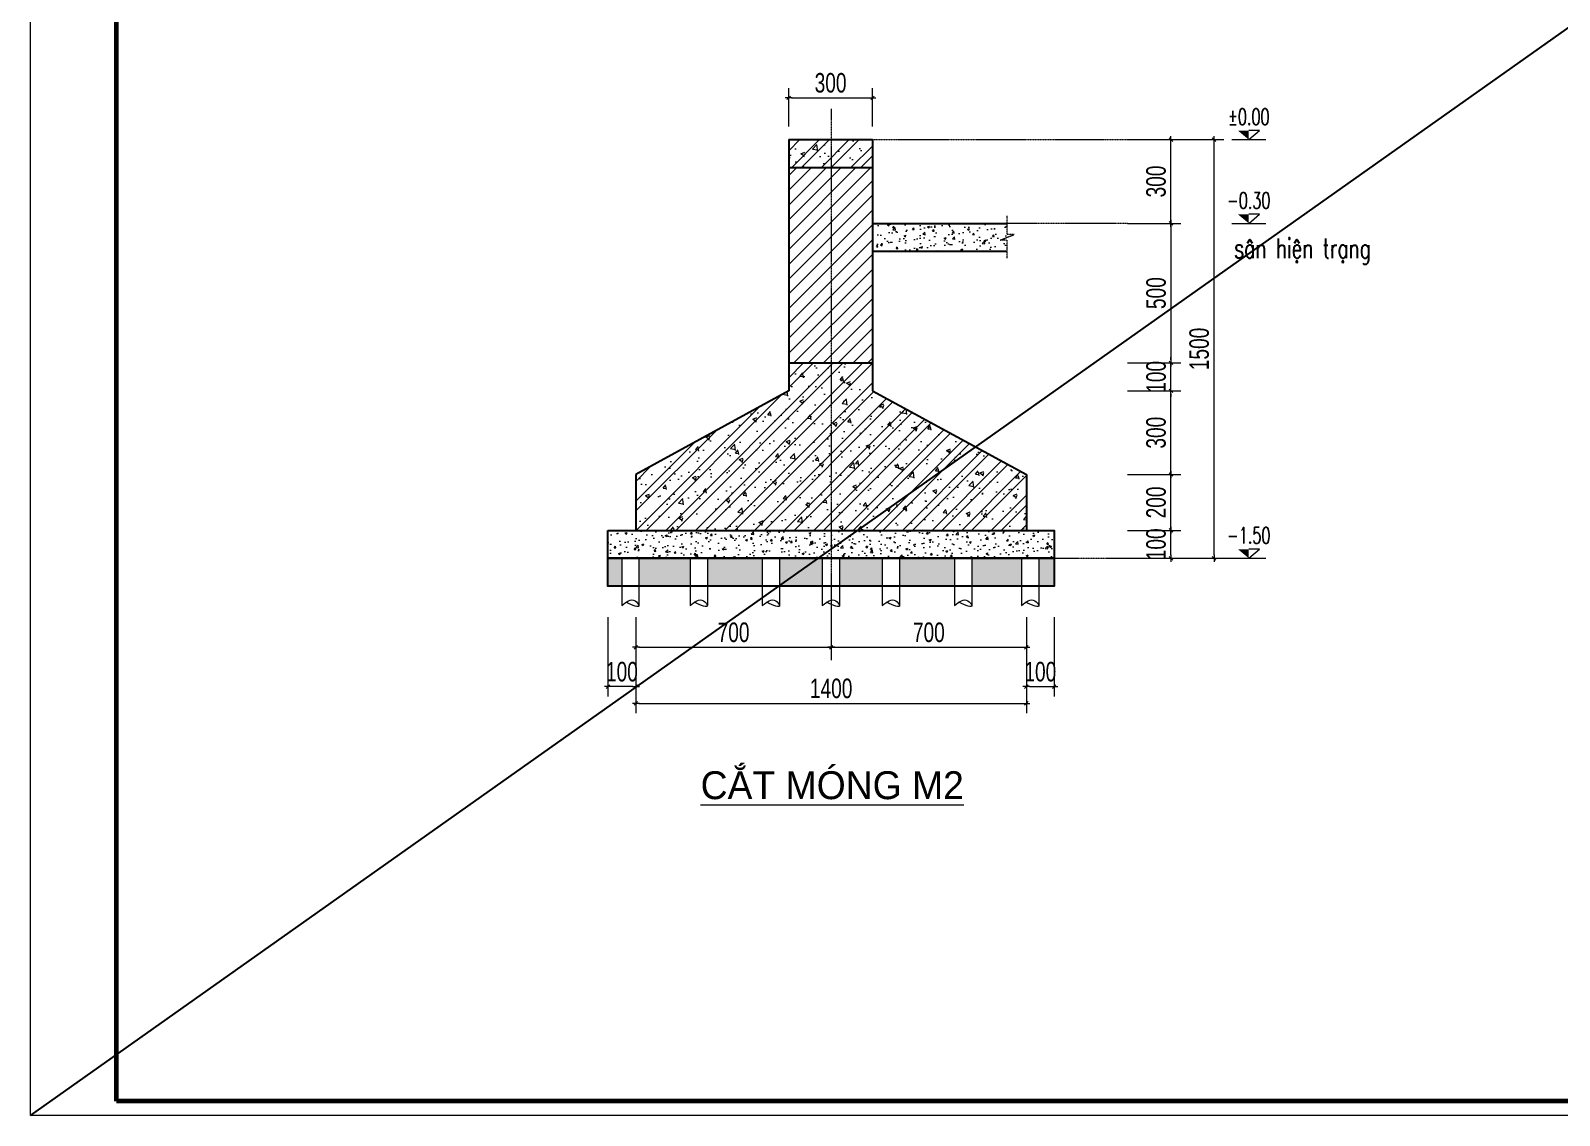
# Model space of a CAD drawing. Header units: millimetres. Extents: x 5243337 to 5938936, y 490824 to 785930.
# Drawn here: x 5785782 to 5791262, y 543289 to 547176 of the extents above; entities that cross this region are included whole.
import ezdxf
from ezdxf.enums import TextEntityAlignment as Align

# ---------------------------------------------------------------- set-up
doc = ezdxf.new("R2010")
doc.units = ezdxf.units.MM
doc.header["$MEASUREMENT"] = 0
doc.header["$PDMODE"] = 32
doc.linetypes.add('CENTER', pattern=[2, 1.25, -0.25, 0.25, -0.25])
doc.linetypes.add('HIDDEN', pattern=[0.375, 0.25, -0.125])
doc.layers.get('0').update_dxf_attribs({"lineweight": 0})
doc.layers.get('Defpoints').update_dxf_attribs({"lineweight": 0})
for name, color, linetype, lineweight in [('8- Dim', 8, 'Continuous', 9), ('dim', 144, 'Continuous', 13), ('hatch', 251, 'Continuous', 5), ('Khungten_LCDI', 7, 'Continuous', 25), ('LC Dim', 8, 'Continuous', 18), ('LC Net thay', 7, 'Continuous', 25), ('LC Text1', 3, 'Continuous', 20), ('MANH', 35, 'HIDDEN', 5), ('noithat', 125, 'Continuous', 9), ('text', 1, 'Continuous', 20), ('truc', 76, 'CENTER', 9)]:
    doc.layers.add(name, color=color, linetype=linetype, lineweight=lineweight)
doc.layers.add('KCS_Plotter', color=11, linetype='Continuous', plot=False)
doc.styles.add('Khungten', font='VHAVAN.TTF', dxfattribs={"width": 0.9, "height": 5000})
doc.styles.add('LC 3', font='vnsimli.shx', dxfattribs={"width": 0.75})
doc.styles.add('ROMANS', font='vnsimli.shx', dxfattribs={"width": 0.6})
doc.styles.add('TBV', font='VHHELS.TTF', dxfattribs={"width": 0.9, "oblique": 20, "height": 320})
doc.styles.add('Title', font='VHBLACK.TTF')
doc.styles.add('TXTDIM', font='VNARIAL.TTF', dxfattribs={"width": 0.7})
doc.dimstyles.new('DIM35', dxfattribs={"dimscale": 35, "dimtxt": 2, "dimasz": 0.3, "dimexe": 1, "dimexo": 0, "dimgap": 0.5, "dimtad": 1, "dimdec": 0, "dimzin": 12, "dimdsep": 46, "dimtxsty": 'TXTDIM', "dimblk": 'SLASH', "dimcen": 1.5, "dimclrd": 256, "dimclre": 256, "dimclrt": 1, "dimadec": 0, "dimazin": 0, "dimtfac": 1, "dimtdec": 0, "dimtix": 1, "dimtmove": 0, "dimatfit": 3, "dimldrblk": 'DOT', "dimfxl": 2, "dimtolj": 1, "dimtzin": 0, "dimlwd": 9, "dimlwe": 9, "dimarcsym": 1})
pattern_1 = [(49.99999999999999, (284219.7847395837, 41604.69750066753), (143.4520365201507, -12.55042699651902), [15, -165]), (355, (284219.7847395837, 41604.69750066753), (-27.7502667226, 150.4384267400024), [12, -132]), (100.4514, (284231.7390755834, 41603.65163266752), (115.7018763428043, 137.8879084121907), [12.748038, -140.2284224]), (46.18420000000001, (284219.7847395837, 41644.69750066753), (213.4482097251289, -33.10380286580362), [22.5, -247.5]), (96.6356, (284237.5720885834, 41641.93883926747), (186.9325411097407, 194.8235741800883), [19.1220576, -210.3426]), (351.1842, (284219.7847395837, 41644.69750066753), (186.9323890267254, 194.8237201850649), [18, -198]), (21, (284239.7847395837, 41634.69750066753), (119.3814104236923, -80.52377813306776), [15, -165]), (326.0000000000001, (284239.7847395837, 41634.69750066753), (48.66306638431634, 145.0300090093706), [12, -132]), (71.4514, (284249.7331861835, 41627.98717946745), (168.044525716298, 64.50609934199048), [12.748038, -140.2284224]), (37.50000000000001, (284219.7847395837, 41604.69750066753), (2.431971063458134, 66.5787707662623), [0, -130.4, 0, -134, 0, -132.5]), (7.499999999999999, (284219.7847395837, 41604.69750066753), (52.61390748842972, 78.88234237647205), [0, -76.39999999999999, 0, -127.4, 0, -50.5]), (327.5, (284175.1847395841, 41604.69750066753), (106.7644872344818, -4.510974346875951), [0, -50, 0, -156, 0, -207]), (317.5, (284155.1847395841, 41604.69750066753), (116.6372338684772, 20.02099646646354), [0, -65, 0, -103.6, 0, -147]), (45, (284219.7847395837, 41604.69750066753), (-53.03300858899107, 53.03300858899107), []), (45, (284255.1400785837, 41604.69750066753), (-53.03300858899107, 53.03300858899107), [])]

# ---------------------------------------------------------------- blocks, each defined once
blk = doc.blocks.new('SLASH')
at = {"layer": 'dim', "color": 16, "linetype": 'Continuous'}
for p, q in [((-1.2, 0), (1.2, 0)), ((-0.6, -0.6), (0.6, 0.6))]:
    blk.add_line(p, q, dxfattribs=at)
blk = doc.blocks.new('*D682')
at = {"layer": 'Defpoints', "color": 0, "transparency": 16777216}
for p in [(5788651.514548914, 545074.6512487426), (5789351.200915617, 545074.6512487426), (5789351.200915617, 544966.4800260388)]:
    blk.add_point(p, dxfattribs=at)
at = {"layer": 'dim', "lineweight": 9, "transparency": 16777216}
for p, q in [((5788651.514548914, 545074.6512487426), (5788651.514548914, 544931.4800260388)), ((5789351.200915617, 545074.6512487426), (5789351.200915617, 544931.4800260388)), ((5788662.014548914, 544966.4800260388), (5789340.700915617, 544966.4800260388))]:
    blk.add_line(p, q, dxfattribs=at)
at = {"layer": 'dim', "lineweight": 9, "transparency": 16777216, "xscale": 10.5, "yscale": 10.5, "zscale": 10.5, "rotation": 180}
blk.add_blockref('SLASH', (5788651.514548914, 544966.4800260388), dxfattribs=at)
at = {"layer": 'dim', "lineweight": 9, "transparency": 16777216, "xscale": 10.5, "yscale": 10.5, "zscale": 10.5}
blk.add_blockref('SLASH', (5789351.200915617, 544966.4800260388), dxfattribs=at)
at = {"layer": 'dim', "color": 1, "transparency": 16777216, "insert": (5789001.357732265, 545019.6962606909), "char_height": 70, "attachment_point": 5, "style": 'TXTDIM'}
blk.add_mtext('\\A1;700', dxfattribs=at)
blk = doc.blocks.new('_Dot')
at = {"color": 0, "linetype": 'ByBlock', "lineweight": -2}
blk.add_line((-0.5, 0), (-1, 0), dxfattribs=at)
at = {"color": 0, "linetype": 'ByBlock', "const_width": 0.5}
blk.add_lwpolyline([(-0.25, 0, 1), (0.25, 0, 1)], format="xyb", close=True, dxfattribs=at)
blk = doc.blocks.new('*D683')
at = {"layer": 'Defpoints', "color": 0, "transparency": 16777216}
for p in [(5787951.200915617, 545074.6512487426), (5788651.514548914, 545074.6512487426), (5788651.514548914, 544966.4800260388)]:
    blk.add_point(p, dxfattribs=at)
at = {"layer": 'dim', "lineweight": 9, "transparency": 16777216}
for p, q in [((5787951.200915617, 545074.6512487426), (5787951.200915617, 544931.4800260388)), ((5788651.514548914, 545074.6512487426), (5788651.514548914, 544931.4800260388)), ((5787961.700915617, 544966.4800260388), (5788641.014548914, 544966.4800260388))]:
    blk.add_line(p, q, dxfattribs=at)
at = {"layer": 'dim', "lineweight": 9, "transparency": 16777216, "xscale": 10.5, "yscale": 10.5, "zscale": 10.5, "rotation": 180}
blk.add_blockref('SLASH', (5787951.200915617, 544966.4800260388), dxfattribs=at)
at = {"layer": 'dim', "lineweight": 9, "transparency": 16777216, "xscale": 10.5, "yscale": 10.5, "zscale": 10.5}
blk.add_blockref('SLASH', (5788651.514548914, 544966.4800260388), dxfattribs=at)
at = {"layer": 'dim', "color": 1, "transparency": 16777216, "insert": (5788301.357732265, 545019.6962606909), "char_height": 70, "attachment_point": 5, "style": 'TXTDIM'}
blk.add_mtext('\\A1;700', dxfattribs=at)
blk = doc.blocks.new('*D684')
at = {"layer": 'Defpoints', "color": 0, "transparency": 16777216}
for p in [(5788799.200915617, 546935.4013065761), (5788499.200915617, 546832.771869109), (5788799.200915617, 546832.771869109)]:
    blk.add_point(p, dxfattribs=at)
at = {"layer": 'dim', "lineweight": 9, "transparency": 16777216}
for p, q in [((5788499.200915617, 546832.771869109), (5788499.200915617, 546970.4013065761)), ((5788509.700915617, 546935.4013065761), (5788788.700915617, 546935.4013065761)), ((5788799.200915617, 546832.771869109), (5788799.200915617, 546970.4013065761))]:
    blk.add_line(p, q, dxfattribs=at)
at = {"layer": 'dim', "lineweight": 9, "transparency": 16777216, "xscale": 10.5, "yscale": 10.5, "zscale": 10.5, "rotation": 180}
blk.add_blockref('SLASH', (5788499.200915617, 546935.4013065761), dxfattribs=at)
at = {"layer": 'dim', "lineweight": 9, "transparency": 16777216, "xscale": 10.5, "yscale": 10.5, "zscale": 10.5}
blk.add_blockref('SLASH', (5788799.200915617, 546935.4013065761), dxfattribs=at)
at = {"layer": 'dim', "color": 1, "transparency": 16777216, "insert": (5788649.200915617, 546988.665290205), "char_height": 70, "attachment_point": 5, "style": 'TXTDIM'}
blk.add_mtext('\\A1;300', dxfattribs=at)
blk = doc.blocks.new('*D685')
at = {"layer": 'Defpoints', "color": 0, "transparency": 16777216}
for p in [(5787951.200915617, 545074.6512487426), (5789351.200915617, 545074.6512487426), (5789351.200915617, 544765.4639422139)]:
    blk.add_point(p, dxfattribs=at)
at = {"layer": 'dim', "lineweight": 9, "transparency": 16777216}
for p, q in [((5787951.200915617, 545074.6512487426), (5787951.200915617, 544730.4639422139)), ((5789351.200915617, 545074.6512487426), (5789351.200915617, 544730.4639422139)), ((5787961.700915617, 544765.4639422139), (5789340.700915617, 544765.4639422139))]:
    blk.add_line(p, q, dxfattribs=at)
at = {"layer": 'dim', "lineweight": 9, "transparency": 16777216, "xscale": 10.5, "yscale": 10.5, "zscale": 10.5, "rotation": 180}
blk.add_blockref('SLASH', (5787951.200915617, 544765.4639422139), dxfattribs=at)
at = {"layer": 'dim', "lineweight": 9, "transparency": 16777216, "xscale": 10.5, "yscale": 10.5, "zscale": 10.5}
blk.add_blockref('SLASH', (5789351.200915617, 544765.4639422139), dxfattribs=at)
at = {"layer": 'dim', "color": 1, "transparency": 16777216, "insert": (5788651.200915617, 544818.680176866), "char_height": 70, "attachment_point": 5, "style": 'TXTDIM'}
blk.add_mtext('\\A1;1400', dxfattribs=at)
blk = doc.blocks.new('*D686')
at = {"layer": 'Defpoints', "color": 0, "transparency": 16777216}
for p in [(5789773.580217722, 545385.3949144187), (5789869.312126301, 545385.3949144187), (5789773.580217722, 545285.3949144187)]:
    blk.add_point(p, dxfattribs=at)
at = {"layer": 'dim', "lineweight": 9, "transparency": 16777216}
for p, q in [((5789773.580217722, 545385.3949144187), (5789904.312126301, 545385.3949144187)), ((5789869.312126301, 545295.8949144187), (5789869.312126301, 545374.8949144187)), ((5789773.580217722, 545285.3949144187), (5789904.312126301, 545285.3949144187))]:
    blk.add_line(p, q, dxfattribs=at)
at = {"layer": 'dim', "lineweight": 9, "transparency": 16777216, "xscale": 10.5, "yscale": 10.5, "zscale": 10.5}
for p, rotation in [((5789869.312126301, 545385.3949144187), 90), ((5789869.312126301, 545285.3949144187), 270)]:
    blk.add_blockref('SLASH', p, dxfattribs=dict(at, rotation=rotation))
at = {"layer": 'dim', "color": 1, "transparency": 16777216, "insert": (5789816.095891648, 545335.394914417), "char_height": 70, "attachment_point": 5, "rotation": 90, "style": 'TXTDIM'}
blk.add_mtext('\\A1;100', dxfattribs=at)
blk = doc.blocks.new('*D687')
at = {"layer": 'Defpoints', "color": 0, "transparency": 16777216}
for p in [(5789713.580217714, 545585.3949144187), (5789869.31212632, 545585.3949144187), (5789713.580217714, 545385.3949144187)]:
    blk.add_point(p, dxfattribs=at)
at = {"layer": 'dim', "lineweight": 9, "transparency": 16777216}
for p, q in [((5789713.580217714, 545585.3949144187), (5789904.31212632, 545585.3949144187)), ((5789869.31212632, 545395.8949144187), (5789869.31212632, 545574.8949144187)), ((5789713.580217714, 545385.3949144187), (5789904.31212632, 545385.3949144187))]:
    blk.add_line(p, q, dxfattribs=at)
at = {"layer": 'dim', "lineweight": 9, "transparency": 16777216, "xscale": 10.5, "yscale": 10.5, "zscale": 10.5}
for p, rotation in [((5789869.31212632, 545585.3949144187), 90), ((5789869.31212632, 545385.3949144187), 270)]:
    blk.add_blockref('SLASH', p, dxfattribs=dict(at, rotation=rotation))
at = {"layer": 'dim', "color": 1, "transparency": 16777216, "insert": (5789816.095891667, 545485.394914417), "char_height": 70, "attachment_point": 5, "rotation": 90, "style": 'TXTDIM'}
blk.add_mtext('\\A1;200', dxfattribs=at)
blk = doc.blocks.new('*D688')
at = {"layer": 'Defpoints', "color": 0, "transparency": 16777216}
for p in [(5789713.580217714, 545985.3949144187), (5789869.312126322, 545985.3949144187), (5789713.580217714, 545885.3949144187)]:
    blk.add_point(p, dxfattribs=at)
at = {"layer": 'dim', "lineweight": 9, "transparency": 16777216}
for p, q in [((5789869.312126322, 545995.8949144187), (5789869.312126322, 546006.3949144187)), ((5789713.580217714, 545985.3949144187), (5789904.312126322, 545985.3949144187)), ((5789869.312126322, 545885.3949144187), (5789869.312126322, 545985.3949144187)), ((5789713.580217714, 545885.3949144187), (5789904.312126322, 545885.3949144187)), ((5789869.312126322, 545874.8949144187), (5789869.312126322, 545864.3949144187))]:
    blk.add_line(p, q, dxfattribs=at)
at = {"layer": 'dim', "lineweight": 9, "transparency": 16777216, "xscale": 10.5, "yscale": 10.5, "zscale": 10.5}
for p, rotation in [((5789869.312126322, 545985.3949144187), 270), ((5789869.312126322, 545885.3949144187), 90)]:
    blk.add_blockref('SLASH', p, dxfattribs=dict(at, rotation=rotation))
at = {"layer": 'dim', "color": 1, "transparency": 16777216, "insert": (5789816.095891668, 545935.394914417), "char_height": 70, "attachment_point": 5, "rotation": 90, "style": 'TXTDIM'}
blk.add_mtext('\\A1;100', dxfattribs=at)
blk = doc.blocks.new('*D689')
at = {"layer": 'Defpoints', "color": 0, "transparency": 16777216}
for p in [(5789713.580217714, 545885.3949144187), (5789869.312126322, 545885.3949144187), (5789713.580217714, 545585.3949144187)]:
    blk.add_point(p, dxfattribs=at)
at = {"layer": 'dim', "lineweight": 9, "transparency": 16777216}
for p, q in [((5789713.580217714, 545885.3949144187), (5789904.312126322, 545885.3949144187)), ((5789869.312126322, 545595.8949144187), (5789869.312126322, 545874.8949144187)), ((5789713.580217714, 545585.3949144187), (5789904.312126322, 545585.3949144187))]:
    blk.add_line(p, q, dxfattribs=at)
at = {"layer": 'dim', "lineweight": 9, "transparency": 16777216, "xscale": 10.5, "yscale": 10.5, "zscale": 10.5}
for p, rotation in [((5789869.312126322, 545885.3949144187), 90), ((5789869.312126322, 545585.3949144187), 270)]:
    blk.add_blockref('SLASH', p, dxfattribs=dict(at, rotation=rotation))
at = {"layer": 'dim', "color": 1, "transparency": 16777216, "insert": (5789816.048142692, 545735.394914417), "char_height": 70, "attachment_point": 5, "rotation": 90, "style": 'TXTDIM'}
blk.add_mtext('\\A1;300', dxfattribs=at)
blk = doc.blocks.new('*D690')
at = {"layer": 'Defpoints', "color": 0, "transparency": 16777216}
for p in [(5789351.200915617, 545074.6512487426), (5789450.88728232, 545074.6512487426), (5789450.88728232, 544825.4639422139)]:
    blk.add_point(p, dxfattribs=at)
at = {"layer": 'dim', "lineweight": 9, "transparency": 16777216}
for p, q in [((5789351.200915617, 545074.6512487426), (5789351.200915617, 544790.4639422139)), ((5789450.88728232, 545074.6512487426), (5789450.88728232, 544790.4639422139)), ((5789361.700915617, 544825.4639422139), (5789440.38728232, 544825.4639422139))]:
    blk.add_line(p, q, dxfattribs=at)
at = {"layer": 'dim', "lineweight": 9, "transparency": 16777216, "xscale": 10.5, "yscale": 10.5, "zscale": 10.5, "rotation": 180}
blk.add_blockref('SLASH', (5789351.200915617, 544825.4639422139), dxfattribs=at)
at = {"layer": 'dim', "lineweight": 9, "transparency": 16777216, "xscale": 10.5, "yscale": 10.5, "zscale": 10.5}
blk.add_blockref('SLASH', (5789450.88728232, 544825.4639422139), dxfattribs=at)
at = {"layer": 'dim', "color": 1, "transparency": 16777216, "insert": (5789401.044098969, 544878.680176866), "char_height": 70, "attachment_point": 5, "style": 'TXTDIM'}
blk.add_mtext('\\A1;100', dxfattribs=at)
blk = doc.blocks.new('*D691')
at = {"layer": 'Defpoints', "color": 0, "transparency": 16777216}
for p in [(5787851.141815509, 545074.6512487426), (5787951.200915617, 545074.6512487426), (5787851.141815509, 544825.4639422139)]:
    blk.add_point(p, dxfattribs=at)
at = {"layer": 'dim', "lineweight": 9, "transparency": 16777216}
for p, q in [((5787851.141815509, 545074.6512487426), (5787851.141815509, 544790.4639422139)), ((5787951.200915617, 545074.6512487426), (5787951.200915617, 544790.4639422139)), ((5787940.700915617, 544825.4639422139), (5787861.641815509, 544825.4639422139))]:
    blk.add_line(p, q, dxfattribs=at)
at = {"layer": 'dim', "lineweight": 9, "transparency": 16777216, "xscale": 10.5, "yscale": 10.5, "zscale": 10.5, "rotation": 180}
blk.add_blockref('SLASH', (5787851.141815509, 544825.4639422139), dxfattribs=at)
at = {"layer": 'dim', "lineweight": 9, "transparency": 16777216, "xscale": 10.5, "yscale": 10.5, "zscale": 10.5}
blk.add_blockref('SLASH', (5787951.200915617, 544825.4639422139), dxfattribs=at)
at = {"layer": 'dim', "color": 1, "transparency": 16777216, "insert": (5787901.171365563, 544878.680176866), "char_height": 70, "attachment_point": 5, "style": 'TXTDIM'}
blk.add_mtext('\\A1;100', dxfattribs=at)
blk = doc.blocks.new('*D692')
at = {"layer": 'Defpoints', "color": 0, "transparency": 16777216}
for p in [(5789713.580217714, 546485.3949144187), (5789713.580217714, 545985.3949144187), (5789869.312126322, 545985.3949144187)]:
    blk.add_point(p, dxfattribs=at)
at = {"layer": 'dim', "lineweight": 9, "transparency": 16777216}
for p, q in [((5789713.580217714, 546485.3949144187), (5789904.312126322, 546485.3949144187)), ((5789869.312126322, 546474.8949144187), (5789869.312126322, 545995.8949144187)), ((5789713.580217714, 545985.3949144187), (5789904.312126322, 545985.3949144187))]:
    blk.add_line(p, q, dxfattribs=at)
at = {"layer": 'dim', "lineweight": 9, "transparency": 16777216, "xscale": 10.5, "yscale": 10.5, "zscale": 10.5}
for p, rotation in [((5789869.312126322, 546485.3949144187), 90), ((5789869.312126322, 545985.3949144187), 270)]:
    blk.add_blockref('SLASH', p, dxfattribs=dict(at, rotation=rotation))
at = {"layer": 'dim', "color": 1, "transparency": 16777216, "insert": (5789816.095891668, 546235.394914417), "char_height": 70, "attachment_point": 5, "rotation": 90, "style": 'TXTDIM'}
blk.add_mtext('\\A1;500', dxfattribs=at)
blk = doc.blocks.new('*D693')
at = {"layer": 'Defpoints', "color": 0, "transparency": 16777216}
for p in [(5789713.580217714, 546785.3949144187), (5789869.312126324, 546785.3949144187), (5789713.580217714, 546485.3949144187)]:
    blk.add_point(p, dxfattribs=at)
at = {"layer": 'dim', "lineweight": 9, "transparency": 16777216}
for p, q in [((5789713.580217714, 546785.3949144187), (5789904.312126324, 546785.3949144187)), ((5789869.312126324, 546495.8949144187), (5789869.312126324, 546774.8949144187)), ((5789713.580217714, 546485.3949144187), (5789904.312126324, 546485.3949144187))]:
    blk.add_line(p, q, dxfattribs=at)
at = {"layer": 'dim', "lineweight": 9, "transparency": 16777216, "xscale": 10.5, "yscale": 10.5, "zscale": 10.5}
for p, rotation in [((5789869.312126324, 546785.3949144187), 90), ((5789869.312126324, 546485.3949144187), 270)]:
    blk.add_blockref('SLASH', p, dxfattribs=dict(at, rotation=rotation))
at = {"layer": 'dim', "color": 1, "transparency": 16777216, "insert": (5789816.048142694, 546635.394914417), "char_height": 70, "attachment_point": 5, "rotation": 90, "style": 'TXTDIM'}
blk.add_mtext('\\A1;300', dxfattribs=at)
blk = doc.blocks.new('*D694')
at = {"layer": 'Defpoints', "color": 0, "transparency": 16777216}
for p in [(5789713.580217714, 546785.3949144187), (5790023.90916762, 546785.3949144187), (5789713.580217713, 545285.3949144187)]:
    blk.add_point(p, dxfattribs=at)
at = {"layer": 'dim', "lineweight": 9, "transparency": 16777216}
for p, q in [((5789713.580217714, 546785.3949144187), (5790058.90916762, 546785.3949144187)), ((5790023.90916762, 545295.8949144187), (5790023.90916762, 546774.8949144187)), ((5789713.580217713, 545285.3949144187), (5790058.90916762, 545285.3949144187))]:
    blk.add_line(p, q, dxfattribs=at)
at = {"layer": 'dim', "lineweight": 9, "transparency": 16777216, "xscale": 10.5, "yscale": 10.5, "zscale": 10.5}
for p, rotation in [((5790023.90916762, 546785.3949144187), 90), ((5790023.90916762, 545285.3949144187), 270)]:
    blk.add_blockref('SLASH', p, dxfattribs=dict(at, rotation=rotation))
at = {"layer": 'dim', "color": 1, "transparency": 16777216, "insert": (5789970.692932967, 546035.394914417), "char_height": 70, "attachment_point": 5, "rotation": 90, "style": 'TXTDIM'}
blk.add_mtext('\\A1;1500', dxfattribs=at)
blk = doc.blocks.new('CAO DO')
at = {"layer": 'noithat'}
for p, q in [((20766.51285728111, 17240.02194850893), (20897.62212612337, 17351.99387325627)), ((20897.62212612337, 17351.99387325627), (20766.51285728111, 17351.99387325627)), ((20557.80607695362, 17240.02194850893), (20975.21963760859, 17240.02194850893))]:
    blk.add_line(p, q, dxfattribs=at)
blk.add_solid([(20632.05785781748, 17351.99387325627), (20766.51285728111, 17351.99387325627), (20766.51285728111, 17240.02194850893)], dxfattribs=at)
at = {"layer": 'text', "color": 2, "style": 'ROMANS'}
blk.add_attdef('1', text='', height=200, dxfattribs=at).set_placement((20765.97207254401, 17422.33217930143), align=Align.CENTER)
blk = doc.blocks.new('ha tang Nui Beo')
at = {"layer": 'Defpoints', "lineweight": 0}
blk.add_lwpolyline([(-1199.999999587424, -14849.99999999255), (-1199.999999587424, 14849.99999999255), (40799.99891110789, 14849.99999999255), (40799.99891110789, -14849.99999999255)], close=True, dxfattribs=at)
at = {"layer": 'Khungten_LCDI', "color": 5, "lineweight": 60}
blk.add_lwpolyline([(-4.656612873077393e-09, -14649.99999999255), (-4.656612873077393e-09, 14649.99999999255), (40599.99891116749, 14649.99999999255), (40599.99891116749, -14649.99999999255)], close=True, dxfattribs=at)
at = {"color": 7, "style": 'Khungten', "width": 0.8}
for tag, p in [('REVISION', (39498.75262444746, -10746.30395446718)), ('NGAYHT', (39546.0741361035, -11609.37091637403))]:
    blk.add_attdef(tag, text='', height=199.998925739526, dxfattribs=at).set_placement(p, align=Align.CENTER)
at = {"layer": 'LC Text1', "style": 'Title', "width": 1.48591522556321}
for tag, p, p2 in [('TENBANVE1', (36912.65764486324, -8885.760238945484), (40339.14494543802, -8885.760238945484)), ('TENBANVE2', (36912.65764486324, -9562.465564332902), (40339.14494543802, -9562.465564332902))]:
    blk.add_attdef(tag, text='', height=249.9999935159641, dxfattribs=at).set_placement(p, p2, align=Align.FIT)
at = {"layer": 'LC Text1', "style": 'Title', "width": 0.7}
blk.add_attdef('SOBANVE', text='', height=249.9999935159641, dxfattribs=at).set_placement((39561.9822352482, -13896.18071823567), align=Align.CENTER)

msp = doc.modelspace()

# ---------------------------------------------------------------- hatches: boundary and pattern name
at = {"layer": 'hatch'}
h = msp.add_hatch(dxfattribs=at)
h.set_pattern_fill('ANSI31', color=256, scale=300, style=0)
h.set_pattern_definition([(45, (5489885.797110306, 470993.9011833155), (-26.51650429449553, 26.51650429449553), [])])
h.paths.add_polyline_path([(5788498.044098969, 545985.3949144182), (5788798.044098969, 545985.3949144182), (5788800.357732265, 546685.3949144185), (5788500.357732265, 546685.3949144185)])
h = msp.add_hatch(dxfattribs=at)
h.set_pattern_fill('AR-CONC', color=256, scale=10)
h.set_pattern_definition([(49.99999999999999, (5606807.980408729, 547597.5061225761), (71.72601826007535, -6.275213498259511), [7.5, -82.5]), (355, (5606807.980408729, 547597.5061225761), (-13.8751333613, 75.21921337000119), [6, -66]), (100.4514, (5606813.95757673, 547596.9831885761), (57.85093817140216, 68.94395420609536), [6.374018999999903, -70.11421119999844]), (46.18420000000002, (5606807.980408729, 547617.5061225761), (106.7241048625644, -16.55190143290181), [11.24999999999989, -123.7499999999991]), (96.63559999999998, (5606816.874083229, 547616.126791876), (93.46627055487033, 97.41178709004417), [9.561028799999802, -105.1712999999984]), (351.1842, (5606807.980408729, 547617.5061225761), (93.46619451336272, 97.41186009253246), [9, -99]), (21, (5606817.980408729, 547612.5061225761), (59.69070521184616, -40.26188906653388), [7.5, -82.5]), (326.0000000000001, (5606817.980408729, 547612.5061225761), (24.33153319215817, 72.5150045046853), [6, -66]), (71.4514, (5606822.95463203, 547609.150961976), (84.02226285814899, 32.25304967099524), [6.374019000000001, -70.1142112]), (37.50000000000001, (5606807.980408729, 547597.5061225761), (1.215985531729067, 33.28938538313115), [0, -65.19999999999999, 0, -67, 0, -66.25]), (7.499999999999999, (5606807.980408729, 547597.5061225761), (26.30695374421486, 39.44117118823603), [0, -38.2, 0, -63.7, 0, -25.25]), (327.5, (5606785.68040873, 547597.5061225761), (53.38224361724091, -2.25548717343798), [0, -25, 0, -78, 0, -103.5]), (317.5, (5606775.68040873, 547597.5061225761), (58.31861693423862, 10.01049823323176), [0, -32.5, 0, -51.8, 0, -73.5])])
h.paths.add_polyline_path([(5789282.260463486, 546385.3949144185), (5789282.260463486, 546425.3949144185), (5789257.260463486, 546425.3949144185), (5789307.260463486, 546445.3949144185), (5789282.260463486, 546445.3949144185), (5789282.260463486, 546485.3949144185), (5788814.200915617, 546485.3949144185), (5788814.200915617, 546385.3949144185)])
h = msp.add_hatch(dxfattribs=at)
h.set_pattern_fill('AR-CONC', color=256, scale=10)
h.set_pattern_definition([(49.99999999999999, (5606807.980408729, 547547.4226851035), (71.72601826007535, -6.275213498259511), [7.5, -82.5]), (355, (5606807.980408729, 547547.4226851035), (-13.8751333613, 75.21921337000119), [6, -66]), (100.4514, (5606813.95757673, 547546.8997511035), (57.85093817140216, 68.94395420609536), [6.374018999999906, -70.1142111999985]), (46.18420000000002, (5606807.980408729, 547567.4226851035), (106.7241048625644, -16.55190143290181), [11.24999999999989, -123.7499999999991]), (96.63559999999998, (5606816.874083229, 547566.0433544035), (93.46627055487033, 97.41178709004417), [9.561028799999809, -105.1712999999985]), (351.1842, (5606807.980408729, 547567.4226851035), (93.46619451336272, 97.41186009253246), [9, -99]), (21, (5606817.980408729, 547562.4226851035), (59.69070521184616, -40.26188906653388), [7.5, -82.5]), (326.0000000000001, (5606817.980408729, 547562.4226851035), (24.33153319215817, 72.5150045046853), [6, -66]), (71.4514, (5606822.95463203, 547559.0675245035), (84.02226285814899, 32.25304967099524), [6.374019000000001, -70.1142112]), (37.50000000000001, (5606807.980408729, 547547.4226851035), (1.215985531729067, 33.28938538313115), [0, -65.19999999999999, 0, -67, 0, -66.25]), (7.499999999999999, (5606807.980408729, 547547.4226851035), (26.30695374421486, 39.44117118823603), [0, -38.2, 0, -63.7, 0, -25.25]), (327.5, (5606785.68040873, 547547.4226851035), (53.38224361724091, -2.25548717343798), [0, -25, 0, -78, 0, -103.5]), (317.5, (5606775.68040873, 547547.4226851035), (58.31861693423862, 10.01049823323176), [0, -32.5, 0, -51.8, 0, -73.5])])
h.paths.add_polyline_path([(5789451.200915617, 545385.3949144185), (5788651.514548914, 545385.3949144185), (5788651.514548914, 545285.3949144185), (5789451.200915617, 545285.3949144185)])
h.paths.add_polyline_path([(5787850.200915617, 545285.3949144185), (5788651.514548914, 545285.3949144185), (5788651.514548914, 545385.3949144185), (5787850.200915617, 545385.3949144185)])
h = msp.add_hatch(dxfattribs=at)
h.set_pattern_fill('AR-SAND,_O', color=256, scale=10)
h.set_pattern_definition([(37.50000000000001, (284219.7847395837, 41604.69750066753), (-0.6299335810960816, 19.26823769013158), [0, -15.2, 0, -17, 0, -16.25]), (7.499999999999999, (284219.7847395837, 41604.69750066753), (17.69776705267727, 28.2214606522974), [0, -8.2, 0, -13.7, 0, -5.25]), (327.5, (284207.4847395839, 41604.69750066753), (31.14141861751495, 0.05659053536964942), [0, -5, 0, -18, 0, -23.5]), (317.5, (284207.4847395839, 41604.69750066753), (30.06126604572294, 8.776755649342494), [0, -2.5, 0, -11.8, 0, -13.5])])
h.paths.add_polyline_path([(5787900.467784974, 545185.3949144185), (5787900.467784974, 545285.3949144185), (5787850.200915617, 545285.3949144185), (5787850.200915617, 545185.3949144185)])
h.paths.add_polyline_path([(5788145.522669172, 545185.3949144185), (5788145.522669172, 545285.3949144185), (5787962.454272209, 545285.3949144185), (5787962.454272209, 545185.3949144185)])
h.paths.add_polyline_path([(5788404.541005333, 545185.3949144185), (5788404.541005333, 545285.3949144185), (5788207.509156407, 545285.3949144185), (5788207.509156407, 545185.3949144185)])
h.paths.add_polyline_path([(5788619.541005333, 545185.3949144185), (5788619.541005333, 545285.3949144185), (5788466.527492567, 545285.3949144185), (5788466.527492567, 545185.3949144185)])
h.paths.add_polyline_path([(5788834.541005333, 545185.3949144185), (5788834.541005333, 545285.3949144185), (5788681.527492567, 545285.3949144185), (5788681.527492567, 545185.3949144185)])
h.paths.add_polyline_path([(5789093.559341493, 545185.3949144185), (5789093.559341494, 545285.3949144185), (5788896.527492567, 545285.3949144185), (5788896.527492567, 545185.3949144182)])
h.paths.add_polyline_path([(5789395.545828729, 545285.3949144185), (5789395.545828729, 545185.3949144185), (5789451.200915617, 545185.3949144185), (5789451.200915617, 545285.3949144185)])
h.paths.add_polyline_path([(5789333.559341493, 545185.3949144185), (5789333.559341493, 545285.3949144185), (5789155.545828729, 545285.3949144185), (5789155.545828729, 545185.3949144185)])
at = {"layer": 'LC Dim'}
h = msp.add_hatch(dxfattribs=at)
h.set_pattern_fill('BTCT', color=256, scale=20)
h.set_pattern_definition(pattern_1)
h.paths.add_polyline_path([(5788799.200915617, 546785.3949144185), (5788499.200915617, 546785.3949144185), (5788499.200915617, 546685.3949144185), (5788799.200915617, 546685.3949144185)])
h = msp.add_hatch(dxfattribs=at)
h.set_pattern_fill('BTCT', color=256, scale=20)
h.set_pattern_definition(pattern_1)
h.paths.add_polyline_path([(5788799.200915617, 545885.3949144187), (5788799.200915617, 545985.3949144182), (5788499.200915617, 545985.3949144182), (5788499.200915617, 545885.3949144187), (5787951.200915617, 545585.3949144185), (5787951.200915617, 545385.3949144185), (5789351.200915617, 545385.3949144185), (5789351.200915617, 545585.3949144185)])

# ---------------------------------------------------------------- linework, layer by layer
at = {"layer": '8- Dim'}
for p, q in [((5787900.467784974, 545285.7282477517), (5787900.467784974, 545115.8128377451)), ((5787962.454272209, 545285.7282477517), (5787962.45427221, 545115.8128377451)), ((5788145.522669172, 545285.7282477522), (5788145.522669172, 545115.8128377453)), ((5788207.509156407, 545285.7282477522), (5788207.509156407, 545115.8128377453)), ((5788404.541005333, 545285.7282477522), (5788404.541005333, 545115.8128377453)), ((5788466.527492567, 545285.7282477522), (5788466.527492567, 545115.8128377453)), ((5788619.541005333, 545285.7282477522), (5788619.541005333, 545115.8128377453)), ((5788681.527492567, 545285.7282477522), (5788681.527492567, 545115.8128377453)), ((5788834.541005333, 545285.7282477522), (5788834.541005333, 545115.8128377453)), ((5788896.527492567, 545285.7282477522), (5788896.527492567, 545115.8128377453)), ((5789093.559341493, 545285.7282477522), (5789093.559341493, 545115.8128377453)), ((5789155.545828729, 545285.7282477522), (5789155.545828729, 545115.8128377453)), ((5789333.559341493, 545285.7282477522), (5789333.559341493, 545115.8128377453)), ((5789395.545828729, 545285.7282477522), (5789395.545828729, 545115.8128377453))]:
    msp.add_line(p, q, dxfattribs=at)
for points in [[(5787900.467784974, 545115.8128377451), (5787948.460569912, 545132.8869875795), (5787962.45427221, 545115.8128377451), (5787915.872062671, 545127.5597865134)], [(5788145.522669172, 545115.8128377453), (5788193.515454111, 545132.8869875798), (5788207.509156407, 545115.8128377453), (5788160.926946868, 545127.5597865137)], [(5788404.541005333, 545115.8128377453), (5788452.533790271, 545132.8869875798), (5788466.527492567, 545115.8128377453), (5788419.945283028, 545127.5597865137)], [(5788619.541005333, 545115.8128377453), (5788667.533790271, 545132.8869875798), (5788681.527492567, 545115.8128377453), (5788634.945283028, 545127.5597865137)], [(5788834.541005333, 545115.8128377453), (5788882.533790271, 545132.8869875798), (5788896.527492567, 545115.8128377453), (5788849.945283028, 545127.5597865137)], [(5789093.559341493, 545115.8128377453), (5789141.552126433, 545132.8869875798), (5789155.545828729, 545115.8128377453), (5789108.96361919, 545127.5597865137)], [(5789333.559341493, 545115.8128377453), (5789381.552126433, 545132.8869875798), (5789395.545828729, 545115.8128377453), (5789348.96361919, 545127.5597865137)]]:
    msp.add_spline(points, degree=3, dxfattribs=at)
at = {"layer": 'KCS_Plotter'}
msp.add_line((5785781.528826378, 543289.0301900478), (5796563.199705799, 550913.2119382238), dxfattribs=at)
at = {"layer": 'LC Net thay'}
for p, q in [((5788499.200915617, 546785.3949144185), (5788499.200915617, 545985.3949144185)), ((5788499.200915617, 546785.3949144185), (5788799.200915617, 546785.3949144185)), ((5788799.200915617, 546785.3949144185), (5788799.200915617, 545985.3949144185)), ((5788499.200915617, 546685.3949144185), (5788799.200915617, 546685.3949144185)), ((5788799.200915617, 546485.3949144185), (5789282.260463486, 546485.3949144185)), ((5788799.200915617, 546385.3949144185), (5789282.260463486, 546385.3949144185)), ((5788499.200915617, 545985.3949144185), (5788499.200915617, 545885.3949144187)), ((5788499.200915617, 545985.3949144182), (5788799.200915617, 545985.3949144182)), ((5788799.200915617, 545985.3949144185), (5788799.200915617, 545885.3949144187)), ((5788499.200915617, 545885.3949144187), (5787951.200915617, 545585.3949144185)), ((5788799.200915617, 545885.3949144187), (5789351.200915617, 545585.3949144185)), ((5787951.200915617, 545585.3949144185), (5787951.200915617, 545385.3949144185)), ((5789351.200915617, 545585.3949144185), (5789351.200915617, 545385.3949144185))]:
    msp.add_line(p, q, dxfattribs=at)
for points in [[(5787850.200915617, 545385.3949144185), (5789451.200915617, 545385.3949144185), (5789451.200915617, 545285.3949144185), (5787850.200915617, 545285.3949144185)], [(5787850.200915617, 545285.3949144185), (5789451.200915617, 545285.3949144185), (5789451.200915617, 545185.3949144185), (5787850.200915617, 545185.3949144185)]]:
    msp.add_lwpolyline(points, close=True, dxfattribs=at)
at = {"layer": 'MANH'}
msp.add_lwpolyline([(5789282.260463486, 546361.1037008101), (5789282.260463486, 546425.3949144185), (5789257.260463486, 546425.3949144185), (5789307.260463486, 546445.3949144185), (5789282.260463486, 546445.3949144185), (5789282.260463486, 546512.3239890612)], dxfattribs=at)
at = {"layer": 'truc', "ltscale": 3}
for p, q in [((5788651.514548914, 546896.2444945581), (5788651.514548914, 544920.068746672)), ((5788799.200915617, 546785.3949144185), (5789713.580217714, 546785.3949144187)), ((5789713.580217714, 546485.3949144187), (5789282.260463486, 546485.3949144185)), ((5789451.200915617, 545285.3949144185), (5790103.753903127, 545285.3949144185))]:
    msp.add_line(p, q, dxfattribs=at)

# ---------------------------------------------------------------- block references
at = {"layer": 'LC Net thay', "xscale": 0.2567064561698581, "yscale": 0.2567064561698581, "zscale": 0.2567064561698581, "rotation": 0.000231626131021}
msp.add_blockref('ha tang Nui Beo', (5786089.571436845, 547101.1223094555, 6.965562310310208e-09), dxfattribs=at)
at = {"layer": 'noithat'}
ref = msp.add_blockref('CAO DO', (5784112.97902836, 541775.0135356332), dxfattribs=dict(at, xscale=0.290625, yscale=0.290625, zscale=0.290625))
ref.add_attrib('1', '%%P0.00', dxfattribs={"layer": 'text', "color": 2, "height": 58.125, "style": 'ROMANS', "width": 0.65}).set_placement((5790148.089661944, 546838.3788252426), align=Align.CENTER)
ref = msp.add_blockref('CAO DO', (5784112.97902836, 541475.0135356332), dxfattribs=dict(at, xscale=0.290625, yscale=0.290625, zscale=0.290625))
ref.add_attrib('1', '-0.30', dxfattribs={"layer": 'text', "color": 2, "height": 58.125, "style": 'ROMANS', "width": 0.65}).set_placement((5790148.089661944, 546538.3788252426), align=Align.CENTER)
ref = msp.add_blockref('CAO DO', (5784112.97902836, 540275.013535633), dxfattribs=dict(at, xscale=0.290625, yscale=0.290625, zscale=0.290625))
ref.add_attrib('1', '-1.50', dxfattribs={"layer": 'text', "color": 2, "height": 58.125, "style": 'ROMANS', "width": 0.65}).set_placement((5790148.089661944, 545338.3788252424), align=Align.CENTER)

# ---------------------------------------------------------------- texts
at = {"layer": 'LC Text1', "style": 'LC 3', "width": 0.7}
msp.add_text('s©n hiÖn tr¹ng', height=70, dxfattribs=at).set_placement((5790096.067642249, 546360.9780089774))
at = {"layer": 'text', "style": 'TBV'}
msp.add_text('%%Uc¾t mãng m2', height=100, dxfattribs=at).set_placement((5788655.11947474, 544422.2349188398), align=Align.CENTER)

# ---------------------------------------------------------------- dimensions: what is measured, and where the dimension line sits
at = {"layer": 'dim'}
for base, p1, p2, picture, middle in [((5788799.200915617, 546935.4013065761), (5788499.200915617, 546832.771869109), (5788799.200915617, 546832.771869109), '*D684', (5788649.200915617, 546988.665290205)), ((5788651.514548914, 544966.4800260388), (5787951.200915617, 545074.6512487426), (5788651.514548914, 545074.6512487426), '*D683', (5788301.357732265, 545019.6962606909)), ((5789351.200915617, 544765.4639422139), (5787951.200915617, 545074.6512487426), (5789351.200915617, 545074.6512487426), '*D685', (5788651.200915617, 544818.680176866)), ((5789351.200915617, 544966.4800260388), (5788651.514548914, 545074.6512487426), (5789351.200915617, 545074.6512487426), '*D682', (5789001.357732265, 545019.6962606909))]:
    dim = msp.add_linear_dim(base=base, p1=p1, p2=p2, dimstyle='DIM35', dxfattribs=at)
    dim.commit()
    dim.dimension.update_dxf_attribs({"geometry": picture, "text_midpoint": middle})
for base, p1, p2, picture, middle in [((5789869.312126324, 546785.3949144187), (5789713.580217713, 546485.3949144185), (5789713.580217713, 546785.3949144185), '*D693', (5789816.048142694, 546635.394914417)), ((5790023.90916762, 546785.3949144187), (5789713.580217712, 545285.3949144185), (5789713.580217713, 546785.3949144185), '*D694', (5789970.692932967, 546035.394914417)), ((5789869.312126322, 545985.3949144187), (5789713.580217713, 546485.3949144185), (5789713.580217713, 545985.3949144185), '*D692', (5789816.095891668, 546235.394914417)), ((5789869.312126322, 545985.3949144187), (5789713.580217713, 545885.3949144185), (5789713.580217713, 545985.3949144185), '*D688', (5789816.095891668, 545935.394914417)), ((5789869.312126322, 545885.3949144187), (5789713.580217713, 545585.3949144185), (5789713.580217713, 545885.3949144185), '*D689', (5789816.048142692, 545735.394914417)), ((5789869.31212632, 545585.3949144187), (5789713.580217713, 545385.3949144185), (5789713.580217713, 545585.3949144185), '*D687', (5789816.095891667, 545485.394914417))]:
    dim = msp.add_linear_dim(base=base, p1=p1, p2=p2, angle=90, dimstyle='DIM35', dxfattribs=at)
    dim.commit()
    dim.dimension.update_dxf_attribs({"geometry": picture, "text_midpoint": middle})
for base, p1, p2, angle, picture, middle in [((5789869.312126301, 545385.3949144187), (5789773.58021772, 545285.3949144185), (5789773.58021772, 545385.3949144185), 90, '*D686', (5789869.3121263, 545335.394914417)), ((5787851.141815509, 544825.4639422139), (5787951.200915617, 545074.6512487426), (5787851.141815509, 545074.6512487426), 180, '*D691', (5787901.171365563, 544825.4639422139))]:
    dim = msp.add_linear_dim(base=base, p1=p1, p2=p2, angle=angle, dimstyle='DIM35', dxfattribs=at)
    dim.commit()
    dim.dimension.update_dxf_attribs({"geometry": picture, "text_midpoint": middle, "dimtype": 160})
dim = msp.add_linear_dim(base=(5789450.88728232, 544825.4639422139), p1=(5789351.200915617, 545074.6512487426), p2=(5789450.88728232, 545074.6512487426), dimstyle='DIM35', dxfattribs=at)
dim.commit()
dim.dimension.update_dxf_attribs({"geometry": '*D690', "text_midpoint": (5789401.044098969, 544825.4639422139), "dimtype": 160})

doc.saveas('drawing.dxf')
